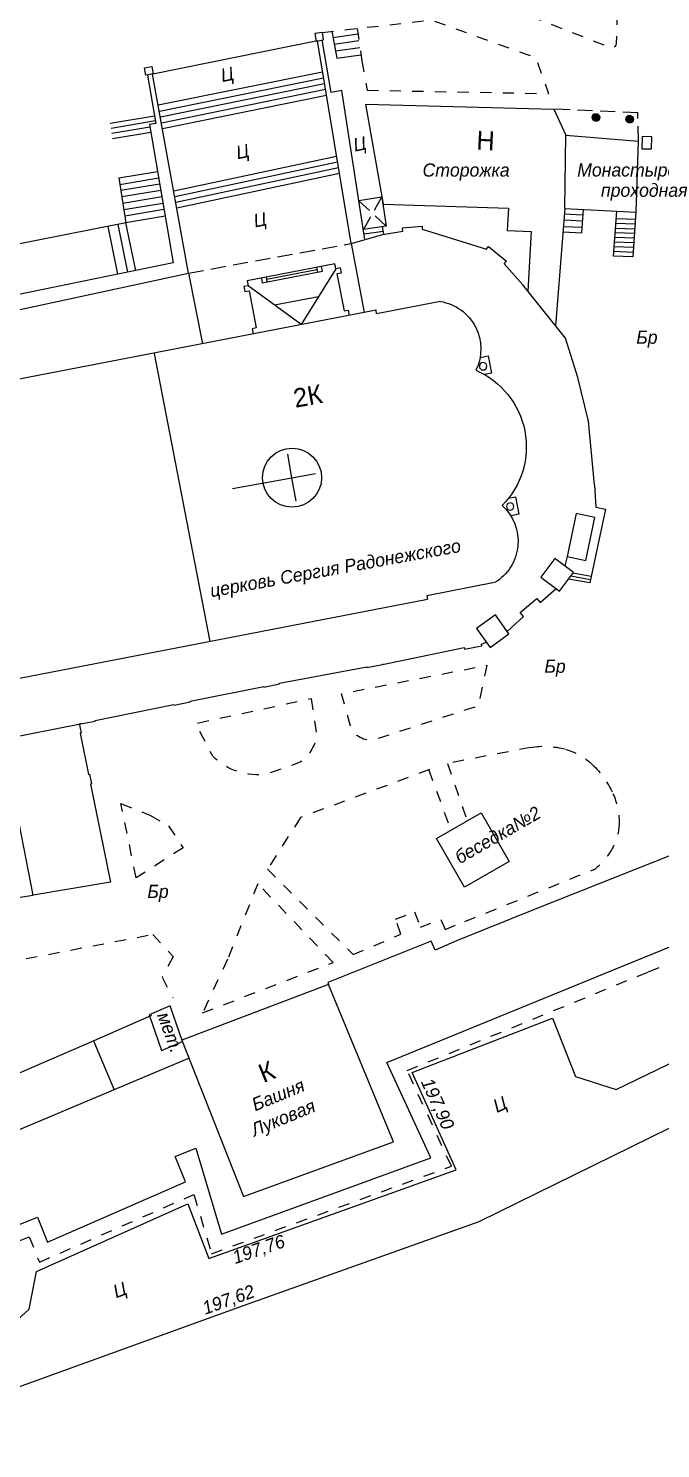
# Model space of a CAD drawing. Header units: metres. Extents: x 2227888 to 2228620, y 529759 to 530801.
# Drawn here: x 2228284.3 to 2228326.2, y 530224.7 to 530318.9 of the extents above; entities that cross this region are included whole.
import ezdxf

# ---------------------------------------------------------------- set-up
doc = ezdxf.new("R2010")
doc.units = ezdxf.units.M
doc.header["$LTSCALE"] = 0.5
for name, pattern in [('189_3', [3, 1.5, -1.5]), ('22', [3, 2, -1]), ('24', [3, 1.5, -1.5]), ('CONTI', [0]), ('L2X1', [3, 2, -1])]:
    doc.linetypes.add(name, pattern=pattern)
doc.layers.add('ИИ_ЗДАНИЯ_СООРУЖЕНИЯ_025', color=7, linetype='Continuous', lineweight=25)
doc.layers.add('ИИ_Ограды_025', color=7, linetype='Continuous', lineweight=25)
for name, color, linetype in [('КУЛЬТ_РИТУАЛ', 252, 'CONTI'), ('ОГРАЖДЕНИЯ', 252, 'CONTI'), ('СКЛАДСКИЕ', 252, 'CONTI'), ('ТРОТУАРЫ', 252, 'CONTI')]:
    doc.layers.add(name, color=color, linetype=linetype)
doc.layers.get('0').off()
doc.styles.add('БМ431', font='', dxfattribs={"height": 0.875})
doc.styles.add('древний курсив', font='', dxfattribs={"height": 0.875})
doc.styles.add('рубленый', font='', dxfattribs={"height": 1})
doc.styles.get('БМ431').set_extended_font_data('Bm431', italic=True)
doc.styles.get('древний курсив').set_extended_font_data('D431', italic=True)
doc.styles.get('рубленый').set_extended_font_data('P131')
doc.linetypes.add('280', pattern='A,2,[9,GUGK.shx,S=0.25,R=0,X=0,Y=0.5],2,0', length=4)
doc.linetypes.add('397', pattern='A,0,-1.25,[8,GUGK.shx,S=0.06,R=0,X=0.5,Y=0],-2.5,[2,GUGK.shx,S=0.4,R=0,X=0,Y=0],-1.25', length=5)
doc.linetypes.add('474_2', pattern='A,2,[8,GUGK.shx,S=0.1,R=0,X=0,Y=0],2', length=4)
doc.linetypes.add('84a_2', pattern='A,0.001,[5,GUGK.shx,S=0.9,R=225,X=0,Y=0],0.5,[5,GUGK.shx,S=0.4,R=225,X=0,Y=0],0.5', length=1.001)

# ---------------------------------------------------------------- blocks, each defined once
blk = doc.blocks.new('g107_1a')
at = {"linetype": 'Continuous'}
for p, q in [((-0.25, 0.014), (-0.014, 0.25)), ((-0.25, 0.012), (-0.012, 0.25)), ((-0.25, 0.01), (-0.01, 0.25)), ((-0.25, 0.009), (-0.009, 0.25)), ((-0.25, 0.007), (-0.007, 0.25)), ((-0.25, 0.005), (-0.005, 0.25)), ((-0.25, 0.003), (-0.003, 0.25)), ((-0.25, 0.001), (-0.001, 0.25)), ((-0.25, 0), (0, 0.25)), ((-0.25, -0.002), (0.002, 0.25)), ((-0.25, -0.004), (0.004, 0.25)), ((-0.25, -0.006), (0.006, 0.25)), ((-0.25, -0.007), (0.007, 0.25)), ((-0.25, -0.009), (0.009, 0.25)), ((-0.25, -0.011), (0.011, 0.25)), ((-0.25, -0.012), (0.012, 0.25)), ((-0.25, -0.014), (0.014, 0.25)), ((-0.249, 0.026), (-0.026, 0.249)), ((-0.249, 0.024), (-0.024, 0.249)), ((-0.249, 0.022), (-0.022, 0.249)), ((-0.249, 0.02), (-0.02, 0.249)), ((-0.249, 0.018), (-0.018, 0.249)), ((-0.249, 0.016), (-0.016, 0.249)), ((-0.249, -0.016), (0.016, 0.249)), ((-0.249, -0.017), (0.017, 0.249)), ((-0.249, -0.019), (0.019, 0.249)), ((-0.249, -0.021), (0.021, 0.249)), ((-0.249, -0.022), (0.022, 0.249)), ((-0.249, -0.024), (0.024, 0.249)), ((-0.249, -0.026), (0.026, 0.249)), ((-0.249, -0.027), (0.027, 0.249)), ((-0.248, 0.034), (-0.034, 0.248)), ((-0.248, 0.032), (-0.032, 0.248)), ((-0.248, 0.03), (-0.03, 0.248)), ((-0.248, 0.028), (-0.028, 0.248)), ((-0.248, -0.029), (0.029, 0.248)), ((-0.248, -0.03), (0.03, 0.248)), ((-0.248, -0.032), (0.032, 0.248)), ((-0.248, -0.034), (0.034, 0.248)), ((-0.248, -0.035), (0.035, 0.248)), ((-0.247, 0.04), (-0.04, 0.247)), ((-0.247, 0.038), (-0.038, 0.247)), ((-0.247, 0.036), (-0.036, 0.247)), ((-0.247, -0.037), (0.037, 0.247)), ((-0.247, -0.038), (0.038, 0.247)), ((-0.247, -0.04), (0.04, 0.247)), ((-0.247, -0.041), (0.041, 0.247)), ((-0.246, 0.046), (-0.046, 0.246)), ((-0.246, 0.044), (-0.044, 0.246)), ((-0.246, 0.042), (-0.042, 0.246)), ((-0.246, -0.043), (0.043, 0.246)), ((-0.246, -0.044), (0.044, 0.246)), ((-0.246, -0.046), (0.046, 0.246)), ((-0.246, -0.047), (0.047, 0.246)), ((-0.245, 0.051), (-0.051, 0.245)), ((-0.245, 0.049), (-0.049, 0.245)), ((-0.245, -0.049), (0.049, 0.245)), ((-0.245, -0.05), (0.05, 0.245)), ((-0.245, -0.052), (0.052, 0.245)), ((-0.244, 0.055), (-0.055, 0.244)), ((-0.244, 0.053), (-0.053, 0.244)), ((-0.244, -0.053), (0.053, 0.244)), ((-0.244, -0.054), (0.054, 0.244)), ((-0.244, -0.056), (0.056, 0.244)), ((-0.243, 0.06), (-0.06, 0.243)), ((-0.243, 0.058), (-0.058, 0.243)), ((-0.243, -0.057), (0.057, 0.243)), ((-0.243, -0.059), (0.059, 0.243)), ((-0.243, -0.06), (0.06, 0.243)), ((-0.242, 0.062), (-0.062, 0.242)), ((-0.242, -0.062), (0.062, 0.242)), ((-0.242, -0.063), (0.063, 0.242)), ((-0.242, -0.064), (0.064, 0.242)), ((-0.241, 0.067), (-0.067, 0.241)), ((-0.241, 0.065), (-0.065, 0.241)), ((-0.241, -0.066), (0.066, 0.241)), ((-0.241, -0.067), (0.067, 0.241)), ((-0.24, 0.07), (-0.07, 0.24)), ((-0.24, -0.069), (0.069, 0.24)), ((-0.24, -0.07), (0.07, 0.24)), ((-0.24, -0.071), (0.071, 0.24)), ((-0.239, 0.075), (-0.075, 0.239)), ((-0.239, 0.072), (-0.072, 0.239)), ((-0.239, -0.073), (0.073, 0.239)), ((-0.239, -0.074), (0.074, 0.239)), ((-0.238, 0.077), (-0.077, 0.238)), ((-0.238, -0.075), (0.075, 0.238)), ((-0.238, -0.077), (0.077, 0.238)), ((-0.237, 0.08), (-0.08, 0.237)), ((-0.237, -0.078), (0.078, 0.237)), ((-0.237, -0.079), (0.079, 0.237)), ((-0.237, -0.081), (0.081, 0.237)), ((-0.236, 0.083), (-0.083, 0.236)), ((-0.236, -0.082), (0.082, 0.236)), ((-0.236, -0.083), (0.083, 0.236)), ((-0.235, 0.085), (-0.085, 0.235)), ((-0.235, -0.085), (0.085, 0.235)), ((-0.235, -0.086), (0.086, 0.235)), ((-0.234, 0.088), (-0.088, 0.234)), ((-0.234, -0.087), (0.087, 0.234)), ((-0.234, -0.089), (0.089, 0.234)), ((-0.233, 0.091), (-0.091, 0.233)), ((-0.233, -0.09), (0.09, 0.233)), ((-0.233, -0.091), (0.091, 0.233)), ((-0.232, 0.094), (-0.094, 0.232)), ((-0.232, -0.092), (0.092, 0.232)), ((-0.232, -0.094), (0.094, 0.232)), ((-0.231, -0.095), (0.095, 0.231)), ((-0.231, -0.096), (0.096, 0.231)), ((-0.23, 0.097), (-0.097, 0.23)), ((-0.23, -0.097), (0.097, 0.23)), ((-0.23, -0.099), (0.099, 0.23)), ((-0.229, 0.1), (-0.1, 0.229)), ((-0.229, -0.1), (0.1, 0.229)), ((-0.229, -0.101), (0.101, 0.229)), ((-0.228, 0.103), (-0.103, 0.228)), ((-0.228, -0.102), (0.102, 0.228)), ((-0.228, -0.103), (0.103, 0.228)), ((-0.227, -0.105), (0.105, 0.227)), ((-0.226, 0.106), (-0.106, 0.226)), ((-0.226, -0.106), (0.106, 0.226)), ((-0.226, -0.107), (0.107, 0.226)), ((-0.225, 0.11), (-0.11, 0.225)), ((-0.225, -0.108), (0.108, 0.225)), ((-0.225, -0.11), (0.11, 0.225)), ((-0.224, -0.111), (0.111, 0.224)), ((-0.224, -0.112), (0.112, 0.224)), ((-0.223, 0.113), (-0.113, 0.223)), ((-0.223, -0.113), (0.113, 0.223)), ((-0.222, -0.114), (0.114, 0.222)), ((-0.222, -0.115), (0.115, 0.222)), ((-0.221, 0.117), (-0.117, 0.221)), ((-0.221, -0.117), (0.117, 0.221)), ((-0.221, -0.118), (0.118, 0.221)), ((-0.22, -0.119), (0.119, 0.22)), ((-0.219, 0.121), (-0.121, 0.219)), ((-0.219, -0.12), (0.12, 0.219)), ((-0.219, -0.121), (0.121, 0.219)), ((-0.218, -0.122), (0.122, 0.218)), ((-0.217, -0.123), (0.123, 0.217)), ((-0.217, -0.125), (0.125, 0.217)), ((-0.216, 0.125), (-0.125, 0.216)), ((-0.216, -0.126), (0.126, 0.216)), ((-0.215, -0.127), (0.127, 0.215)), ((-0.215, -0.128), (0.128, 0.215)), ((-0.214, 0.129), (-0.129, 0.214)), ((-0.214, -0.129), (0.129, 0.214)), ((-0.213, -0.13), (0.13, 0.213)), ((-0.213, -0.131), (0.131, 0.213)), ((-0.212, -0.132), (0.132, 0.212)), ((-0.211, 0.134), (-0.134, 0.211)), ((-0.211, -0.133), (0.133, 0.211)), ((-0.211, -0.134), (0.134, 0.211)), ((-0.21, -0.136), (0.136, 0.21)), ((-0.209, -0.137), (0.137, 0.209)), ((-0.209, -0.138), (0.138, 0.209)), ((-0.208, 0.139), (-0.139, 0.208)), ((-0.208, -0.139), (0.139, 0.208)), ((-0.207, -0.14), (0.14, 0.207)), ((-0.207, -0.141), (0.141, 0.207)), ((-0.206, -0.142), (0.142, 0.206)), ((-0.205, -0.143), (0.143, 0.205)), ((-0.204, 0.145), (-0.145, 0.204)), ((-0.204, -0.144), (0.144, 0.204)), ((-0.204, -0.145), (0.145, 0.204)), ((-0.203, -0.146), (0.146, 0.203)), ((-0.202, -0.147), (0.147, 0.202)), ((-0.201, -0.148), (0.148, 0.201)), ((-0.201, -0.149), (0.149, 0.201)), ((-0.2, -0.15), (0.15, 0.2)), ((-0.199, 0.151), (-0.151, 0.199)), ((-0.199, -0.151), (0.151, 0.199)), ((-0.198, -0.152), (0.152, 0.198)), ((-0.198, -0.153), (0.153, 0.198)), ((-0.197, -0.154), (0.154, 0.197)), ((-0.196, -0.155), (0.155, 0.196)), ((-0.195, -0.156), (0.156, 0.195)), ((-0.195, -0.157), (0.157, 0.195)), ((-0.194, -0.158), (0.158, 0.194)), ((-0.193, -0.159), (0.159, 0.193)), ((-0.192, 0.16), (-0.16, 0.192)), ((-0.192, -0.16), (0.16, 0.192)), ((-0.191, -0.161), (0.161, 0.191)), ((-0.191, -0.162), (0.162, 0.191)), ((-0.19, -0.163), (0.163, 0.19)), ((-0.189, -0.164), (0.164, 0.189)), ((-0.188, -0.165), (0.165, 0.188)), ((-0.187, -0.166), (0.166, 0.187)), ((-0.186, -0.167), (0.167, 0.186)), ((-0.186, -0.168), (0.168, 0.186)), ((-0.185, -0.168), (0.168, 0.185)), ((-0.184, -0.169), (0.169, 0.184)), ((-0.183, -0.17), (0.17, 0.183)), ((-0.182, -0.171), (0.171, 0.182)), ((-0.181, -0.172), (0.172, 0.181)), ((-0.18, -0.173), (0.173, 0.18)), ((-0.18, -0.174), (0.174, 0.18)), ((-0.179, -0.175), (0.175, 0.179)), ((-0.178, -0.176), (0.176, 0.178)), ((-0.177, -0.177), (0.177, 0.177)), ((-0.176, -0.177), (0.177, 0.176)), ((-0.175, -0.178), (0.178, 0.175)), ((-0.174, -0.179), (0.179, 0.174)), ((-0.173, -0.18), (0.18, 0.173)), ((-0.172, -0.181), (0.181, 0.172)), ((-0.172, -0.182), (0.182, 0.172)), ((-0.171, -0.183), (0.183, 0.171)), ((-0.17, -0.184), (0.184, 0.17)), ((-0.169, -0.184), (0.184, 0.169)), ((-0.168, -0.185), (0.185, 0.168)), ((-0.167, -0.186), (0.186, 0.167)), ((-0.166, -0.187), (0.187, 0.166)), ((-0.165, -0.188), (0.188, 0.165)), ((-0.164, -0.189), (0.189, 0.164)), ((-0.163, -0.189), (0.189, 0.163)), ((-0.162, -0.19), (0.19, 0.162)), ((-0.161, -0.191), (0.191, 0.161)), ((-0.16, -0.192), (0.192, 0.16)), ((-0.159, -0.193), (0.193, 0.159)), ((-0.158, -0.193), (0.193, 0.158)), ((-0.157, -0.194), (0.194, 0.157)), ((-0.156, -0.195), (0.195, 0.156)), ((-0.155, -0.196), (0.196, 0.155)), ((-0.154, -0.197), (0.197, 0.154)), ((-0.153, -0.197), (0.197, 0.153)), ((-0.152, -0.198), (0.198, 0.152)), ((-0.151, -0.199), (0.199, 0.151)), ((-0.15, -0.2), (0.2, 0.15)), ((-0.149, -0.2), (0.2, 0.149)), ((-0.148, -0.201), (0.201, 0.148)), ((-0.147, -0.202), (0.202, 0.147)), ((-0.146, -0.203), (0.203, 0.146)), ((-0.145, -0.203), (0.203, 0.145)), ((-0.144, -0.204), (0.204, 0.144)), ((-0.143, -0.205), (0.205, 0.143)), ((-0.142, -0.206), (0.206, 0.142)), ((-0.141, -0.206), (0.206, 0.141)), ((-0.14, -0.207), (0.207, 0.14)), ((-0.139, -0.208), (0.208, 0.139)), ((-0.138, -0.208), (0.208, 0.138)), ((-0.137, -0.209), (0.209, 0.137)), ((-0.136, -0.21), (0.21, 0.136)), ((-0.135, -0.211), (0.211, 0.135)), ((-0.134, -0.211), (0.211, 0.134)), ((-0.133, -0.212), (0.212, 0.133)), ((-0.132, -0.213), (0.213, 0.132)), ((-0.13, -0.213), (0.213, 0.13)), ((-0.129, -0.214), (0.214, 0.129)), ((-0.128, -0.215), (0.215, 0.128)), ((-0.127, -0.215), (0.215, 0.127)), ((-0.126, -0.216), (0.216, 0.126)), ((-0.125, -0.217), (0.217, 0.125)), ((-0.124, -0.217), (0.217, 0.124)), ((-0.123, -0.218), (0.218, 0.123)), ((-0.122, -0.218), (0.218, 0.122)), ((-0.12, -0.219), (0.219, 0.12)), ((-0.119, -0.22), (0.22, 0.119)), ((-0.118, -0.22), (0.22, 0.118)), ((-0.117, -0.221), (0.221, 0.117)), ((-0.116, -0.222), (0.222, 0.116)), ((-0.115, -0.222), (0.222, 0.115)), ((-0.113, -0.223), (0.223, 0.113)), ((-0.112, -0.223), (0.223, 0.112)), ((-0.111, -0.224), (0.224, 0.111)), ((-0.11, -0.225), (0.225, 0.11)), ((-0.109, -0.225), (0.225, 0.109)), ((-0.108, -0.226), (0.226, 0.108)), ((-0.106, -0.226), (0.226, 0.106)), ((-0.105, -0.227), (0.227, 0.105)), ((-0.104, -0.227), (0.227, 0.104)), ((-0.103, -0.228), (0.228, 0.103)), ((-0.102, -0.228), (0.228, 0.102)), ((-0.1, -0.229), (0.229, 0.1)), ((-0.099, -0.23), (0.23, 0.099)), ((-0.098, -0.23), (0.23, 0.098)), ((-0.097, -0.231), (0.231, 0.097)), ((-0.095, -0.231), (0.231, 0.095)), ((-0.094, -0.232), (0.232, 0.094)), ((-0.093, -0.232), (0.232, 0.093)), ((-0.092, -0.233), (0.233, 0.092)), ((-0.09, -0.233), (0.233, 0.09)), ((-0.089, -0.234), (0.234, 0.089)), ((-0.088, -0.234), (0.234, 0.088)), ((-0.086, -0.235), (0.235, 0.086)), ((-0.085, -0.235), (0.235, 0.085)), ((-0.084, -0.236), (0.236, 0.084)), ((-0.083, -0.236), (0.236, 0.083)), ((-0.081, -0.236), (0.236, 0.081)), ((-0.08, -0.237), (0.237, 0.08)), ((-0.079, -0.237), (0.237, 0.079)), ((-0.077, -0.238), (0.238, 0.077)), ((-0.076, -0.238), (0.238, 0.076)), ((-0.075, -0.239), (0.239, 0.075)), ((-0.073, -0.239), (0.239, 0.073)), ((-0.072, -0.239), (0.239, 0.072)), ((-0.07, -0.24), (0.24, 0.07)), ((-0.069, -0.24), (0.24, 0.069)), ((-0.068, -0.241), (0.241, 0.068)), ((-0.066, -0.241), (0.241, 0.066)), ((-0.065, -0.241), (0.241, 0.065)), ((-0.064, -0.242), (0.242, 0.064)), ((-0.062, -0.242), (0.242, 0.062)), ((-0.061, -0.243), (0.243, 0.061)), ((-0.059, -0.243), (0.243, 0.059)), ((-0.058, -0.243), (0.243, 0.058)), ((-0.056, -0.244), (0.244, 0.056)), ((-0.055, -0.244), (0.244, 0.055)), ((-0.054, -0.244), (0.244, 0.054)), ((-0.052, -0.245), (0.244, 0.052)), ((-0.051, -0.245), (0.245, 0.051)), ((-0.049, -0.245), (0.245, 0.049)), ((-0.048, -0.245), (0.245, 0.048)), ((-0.046, -0.246), (0.246, 0.046)), ((-0.045, -0.246), (0.246, 0.045)), ((-0.043, -0.246), (0.246, 0.043)), ((-0.042, -0.246), (0.246, 0.042)), ((-0.04, -0.247), (0.247, 0.04)), ((-0.039, -0.247), (0.247, 0.039)), ((-0.037, -0.247), (0.247, 0.037)), ((-0.036, -0.247), (0.247, 0.036)), ((-0.034, -0.248), (0.248, 0.034)), ((-0.033, -0.248), (0.248, 0.033)), ((-0.031, -0.248), (0.248, 0.031)), ((-0.029, -0.248), (0.248, 0.029)), ((-0.028, -0.248), (0.248, 0.028)), ((-0.026, -0.249), (0.249, 0.026)), ((-0.025, -0.249), (0.249, 0.025)), ((-0.023, -0.249), (0.249, 0.023)), ((-0.021, -0.249), (0.249, 0.021)), ((-0.02, -0.249), (0.249, 0.02)), ((-0.018, -0.249), (0.249, 0.018)), ((-0.016, -0.249), (0.249, 0.016)), ((-0.015, -0.25), (0.25, 0.015)), ((-0.013, -0.25), (0.25, 0.013)), ((-0.011, -0.25), (0.25, 0.011)), ((-0.01, -0.25), (0.25, 0.01)), ((-0.008, -0.25), (0.25, 0.008)), ((-0.006, -0.25), (0.25, 0.006)), ((-0.005, -0.25), (0.25, 0.005)), ((-0.003, -0.25), (0.25, 0.003)), ((-0.001, -0.25), (0.25, 0.001)), ((0.001, -0.25), (0.25, -0.001)), ((0.002, -0.25), (0.25, -0.002)), ((0.004, -0.25), (0.25, -0.004)), ((0.006, -0.25), (0.25, -0.006)), ((0.008, -0.25), (0.25, -0.008)), ((0.01, -0.25), (0.25, -0.01)), ((0.012, -0.25), (0.25, -0.012)), ((0.013, -0.25), (0.25, -0.013)), ((0.015, -0.25), (0.25, -0.015)), ((0.017, -0.249), (0.249, -0.017)), ((0.019, -0.249), (0.249, -0.019)), ((0.021, -0.249), (0.249, -0.021)), ((0.023, -0.249), (0.249, -0.023)), ((0.025, -0.249), (0.249, -0.025)), ((0.027, -0.249), (0.249, -0.027)), ((0.029, -0.248), (0.248, -0.029)), ((0.031, -0.248), (0.248, -0.031)), ((0.033, -0.248), (0.248, -0.033)), ((0.035, -0.248), (0.248, -0.035)), ((0.037, -0.247), (0.247, -0.037)), ((0.039, -0.247), (0.247, -0.039)), ((0.041, -0.247), (0.247, -0.041)), ((0.043, -0.246), (0.246, -0.043)), ((0.046, -0.246), (0.246, -0.046)), ((0.048, -0.245), (0.245, -0.048)), ((0.05, -0.245), (0.245, -0.05)), ((0.052, -0.245), (0.244, -0.052)), ((0.054, -0.244), (0.244, -0.054)), ((0.057, -0.243), (0.243, -0.057)), ((0.059, -0.243), (0.243, -0.059)), ((0.061, -0.242), (0.242, -0.061)), ((0.064, -0.242), (0.242, -0.064)), ((0.066, -0.241), (0.241, -0.066)), ((0.069, -0.24), (0.24, -0.069)), ((0.071, -0.24), (0.24, -0.071)), ((0.074, -0.239), (0.239, -0.074)), ((0.076, -0.238), (0.238, -0.076)), ((0.079, -0.237), (0.237, -0.079)), ((0.082, -0.236), (0.236, -0.082)), ((0.084, -0.235), (0.235, -0.084)), ((0.087, -0.234), (0.234, -0.087)), ((0.09, -0.233), (0.233, -0.09)), ((0.093, -0.232), (0.232, -0.093)), ((0.096, -0.231), (0.231, -0.096)), ((0.099, -0.23), (0.23, -0.099)), ((0.102, -0.228), (0.228, -0.102)), ((0.105, -0.227), (0.227, -0.105)), ((0.109, -0.225), (0.225, -0.109)), ((0.112, -0.223), (0.223, -0.112)), ((0.116, -0.222), (0.222, -0.116)), ((0.119, -0.22), (0.22, -0.119)), ((0.123, -0.217), (0.217, -0.123)), ((0.128, -0.215), (0.215, -0.128)), ((0.132, -0.212), (0.212, -0.132)), ((0.137, -0.209), (0.209, -0.137)), ((0.143, -0.205), (0.205, -0.143)), ((0.149, -0.201), (0.201, -0.149)), ((0.156, -0.195), (0.195, -0.156)), ((0.169, -0.184), (0.184, -0.169))]:
    blk.add_line(p, q, dxfattribs=at)
blk.add_circle((0, 0), 0.25, dxfattribs=at)

msp = doc.modelspace()

# ---------------------------------------------------------------- linework, layer by layer
at = {"layer": 'ИИ_ЗДАНИЯ_СООРУЖЕНИЯ_025', "extrusion": (-2.03036e-17, 5.69296e-17, -1)}
msp.add_line((2228325.607, 530310.925), (2228325.629, 530311.734), dxfattribs=at)
at = {"layer": 'ИИ_Ограды_025', "extrusion": (-2.03036e-17, 5.69296e-17, -1)}
for p, q in [((2228324.991, 530311.751), (2228324.969, 530310.943)), ((2228324.969, 530310.943), (2228325.607, 530310.925)), ((2228325.629, 530311.734), (2228324.991, 530311.751))]:
    msp.add_line(p, q, dxfattribs=at)
at = {"layer": 'КУЛЬТ_РИТУАЛ', "extrusion": (-2.03036e-17, 5.69296e-17, -1)}
for p, q in [((2228303.788, 530316.028), (2228292.86, 530313.831)), ((2228303.853, 530315.631), (2228292.956, 530313.412)), ((2228303.917, 530315.248), (2228293.019, 530313.029)), ((2228303.98, 530314.863), (2228293.083, 530312.644)), ((2228304.044, 530314.479), (2228293.147, 530312.26)), ((2228324.597, 530306.722), (2228324.762, 530311.437, 208.68)), ((2228304.716, 530310.419), (2228293.902, 530308.124)), ((2228304.778, 530310.041), (2228293.984, 530307.748)), ((2228304.841, 530309.663), (2228294.046, 530307.371)), ((2228304.903, 530309.289), (2228294.108, 530306.996)), ((2228307.699, 530307.724), (2228306.197, 530307.49)), ((2228319.872, 530306.986), (2228319.235, 530299.2)), ((2228319.845, 530306.62), (2228321.043, 530306.558)), ((2228319.872, 530306.986), (2228323.309, 530306.794)), ((2228321.086, 530306.918), (2228320.969, 530305.361)), ((2228324.579, 530306.238), (2228323.303, 530306.295)), ((2228323.31, 530306.797), (2228324.586, 530306.741)), ((2228324.584, 530306.723), (2228324.37, 530303.766)), ((2228307.998, 530305.808), (2228306.496, 530305.574)), ((2228307.816, 530305.459), (2228306.548, 530305.261)), ((2228307.847, 530305.261), (2228307.768, 530305.772)), ((2228319.757, 530305.422), (2228320.968, 530305.354)), ((2228319.784, 530305.789), (2228320.992, 530305.728)), ((2228319.842, 530306.213), (2228321.018, 530306.153)), ((2228324.488, 530305.311), (2228323.212, 530305.368)), ((2228324.512, 530305.601), (2228323.235, 530305.657)), ((2228324.536, 530305.929), (2228323.259, 530305.986)), ((2228314.794, 530304.458), (2228315.981, 530303.481)), ((2228324.417, 530304.384), (2228323.141, 530304.441)), ((2228324.46, 530304.693), (2228323.184, 530304.749)), ((2228324.464, 530305.002), (2228323.188, 530305.059)), ((2228324.37, 530303.766), (2228323.094, 530303.823)), ((2228324.393, 530304.056), (2228323.117, 530304.112)), ((2228303.404, 530302.916), (2228300.056, 530302.269)), ((2228303.377, 530303.06), (2228303.436, 530302.753)), ((2228304.663, 530303.159), (2228304.632, 530303.153)), ((2228300.029, 530302.412), (2228300.088, 530302.105)), ((2228303.516, 530301.121), (2228300.601, 530300.558)), ((2228321.603, 530282.555), (2228320.397, 530282.774)), ((2228315.206, 530282.151), (2228310.698, 530281.28)), ((2228321.565, 530282.341), (2228320.253, 530282.579)), ((2228307.753, 530276.769), (2228307.762, 530276.723)), ((2228287.713, 530272.816), (2228287.722, 530272.77)), ((2228304.122, 530255.619), (2228304.174, 530255.486))]:
    msp.add_line(p, q, dxfattribs=at)
at = {"layer": 'КУЛЬТ_РИТУАЛ', "linetype": 'L2X1', "extrusion": (-2.03036e-17, 5.69296e-17, -1)}
for p, q in [((2228307.998, 530305.808), (2228306.197, 530307.49)), ((2228307.699, 530307.724), (2228306.496, 530305.574))]:
    msp.add_line(p, q, dxfattribs=at)
at = {"layer": 'КУЛЬТ_РИТУАЛ', "extrusion": (-2.03036e-17, 5.69296e-17, -1), "elevation": 0}
for points in [[(-2228303.269, 530318.577), (-2228303.351, 530318.079), (-2228303.849, 530318.161), (-2228303.767, 530318.659)], [(-2228292.457, 530316.399), (-2228292.539, 530315.901), (-2228292.041, 530315.819), (-2228291.959, 530316.317)], [(-2228320.439, 530282.831), (-2228319.192, 530283.751), (-2228318.273, 530282.504), (-2228319.52, 530281.585)], [(-2228316.157, 530278.752), (-2228315.253, 530280.01), (-2228313.995, 530279.106), (-2228314.899, 530277.848)]]:
    msp.add_lwpolyline(points, close=True, dxfattribs=at)
for points in [[(-2228305.672, 530304.643), (-2228303.446, 530318.094), (-2228292.518, 530315.897)], [(-2228306.599, 530304.909), (-2228305.056, 530314.802), (-2228304.363, 530314.681), (-2228303.76, 530318.158)], [(-2228235.249, 530289.826), (-2228294.894, 530302.693), (-2228292.483, 530315.892)], [(-2228305.672, 530304.643), (-2228307.792, 530305.252), (-2228309.108, 530305.476), (-2228309.088, 530305.688), (-2228310.383, 530305.81), (-2228310.403, 530305.593), (-2228314.658, 530304.278), (-2228314.798, 530304.447)], [(-2228321.839, 530288.643), (-2228321.439, 530292.859), (-2228320.719, 530295.769), (-2228319.906, 530298.361), (-2228317.075, 530301.901), (-2228315.845, 530303.31), (-2228315.983, 530303.478)], [(-2228304.95, 530303.03), (-2228304.666, 530302.975), (-2228302.366, 530299.267), (-2228298.837, 530301.849), (-2228298.565, 530301.796), (-2228298.631, 530301.457), (-2228298.902, 530301.51), (-2228299.378, 530299.051), (-2228299.106, 530298.998), (-2228299.173, 530298.65)], [(-2228304.666, 530302.975), (-2228304.604, 530303.297), (-2228298.775, 530302.17), (-2228298.837, 530301.849)], [(-2228299.725, 530302.353), (-2228299.784, 530302.047), (-2228303.772, 530302.818), (-2228303.713, 530303.124)], [(-2228304.95, 530303.03), (-2228305.015, 530302.691), (-2228304.732, 530302.636), (-2228305.207, 530300.178), (-2228305.491, 530300.233), (-2228305.558, 530299.884)], [(-2228311.6, 530300.806), (-2228307.369, 530299.976), (-2228307.33, 530300.227), (-2228244.699, 530288.119), (-2228244.653, 530288.343), (-2228243.323, 530288.086), (-2228243.568, 530286.818), (-2228243.793, 530286.862), (-2228245.106, 530280.067)], [(-2228314.242, 530297.085), (-2228314.779, 530297.188), (-2228315, 530296.042), (-2228314.539, 530295.952)], [(-2228321.841, 530288.607), (-2228321.928, 530287.151), (-2228322.558, 530287.016), (-2228321.603, 530282.555), (-2228321.526, 530282.127), (-2228320.109, 530282.384)], [(-2228316.124, 530287.75), (-2228316.586, 530287.84), (-2228316.808, 530286.693), (-2228316.271, 530286.589)], [(-2228383.509, 530286.774), (-2228381.023, 530285.803), (-2228363.655, 530278.833), (-2228351.611, 530273.986), (-2228331.419, 530265.845), (-2228324.872, 530263.257), (-2228317.902, 530260.475), (-2228312.662, 530258.389), (-2228311.257, 530257.771), (-2228311.002, 530258.352), (-2228306.466, 530256.536), (-2228305.349, 530256.102), (-2228304.122, 530255.619)], [(-2228320.012, 530283.875), (-2228321.248, 530283.61), (-2228321.858, 530286.462), (-2228320.622, 530286.727), (-2228320.012, 530283.875), (-2228319.865, 530283.255)], [(-2228316.042, 530278.913), (-2228317.114, 530279.905), (-2228316.895, 530280.172), (-2228318.013, 530281.089), (-2228318.232, 530280.822), (-2228319.283, 530281.759)], [(-2228277.565, 530264.019), (-2228277.607, 530263.813), (-2228278.92, 530264.014), (-2228276.781, 530274.477), (-2228310.744, 530281.042)], [(-2228294.995, 530274.279), (-2228299.874, 530275.259), (-2228299.883, 530275.213), (-2228300.926, 530275.423), (-2228300.917, 530275.468), (-2228306.711, 530276.56), (-2228306.72, 530276.514), (-2228307.762, 530276.723), (-2228313.176, 530277.843), (-2228313.199, 530277.729), (-2228314.348, 530277.957), (-2228314.325, 530278.071), (-2228314.651, 530278.193)], [(-2228246.519, 530255.8), (-2228258.798, 530257.787), (-2228269.149, 530259.152), (-2228273.838, 530259.766), (-2228284.562, 530261.405), (-2228282.56, 530271.762), (-2228287.722, 530272.77), (-2228288.694, 530272.965), (-2228288.685, 530273.011), (-2228293.914, 530274.062), (-2228293.923, 530274.016), (-2228295.004, 530274.233), (-2228294.995, 530274.279)], [(-2228287.626, 530272.798), (-2228287.753, 530272.179), (-2228287.682, 530272.164), (-2228288.243, 530269.42), (-2228288.306, 530269.433), (-2228288.438, 530268.787), (-2228288.375, 530268.774), (-2228289.705, 530262.272), (-2228284.562, 530261.405)], [(-2228294.918, 530250.595), (-2228253.228, 530233.034), (-2228238.302, 530226.963)]]:
    msp.add_lwpolyline(points, dxfattribs=at)
at = {"layer": 'КУЛЬТ_РИТУАЛ', "flags": 128}
for points, elevation in [([(2228292.168, 530315.828), (2228292.717, 530312.621), (2228292.293, 530312.551), (2228293.863, 530303.37), (2228286.101, 530301.787), (2228280.785, 530300.702), (2228275.599, 530299.605), (2228258.912, 530295.807), (2228237.43, 530290.952)], 0), ([(2228319.872, 530306.986), (2228319.936, 530311.844)], 0), ([(2228307.719, 530307.728), (2228307.998, 530305.808)], 0), ([(2228323.094, 530303.823), (2228323.309, 530306.794)], 0), ([(2228292.608, 530297.352), (2228292.608, 530297.352), (2228296.301, 530278.25)], 0), ([(2228288.588, 530251.737), (2228289.951, 530248.503)], 203.193)]:
    msp.add_lwpolyline(points, dxfattribs=dict(at, elevation=elevation))
at = {"layer": 'КУЛЬТ_РИТУАЛ', "lineweight": 25, "elevation": 208.833}
for points in [[(2228306.635, 530313.892), (2228319.142, 530313.564)], [(2228306.635, 530313.892), (2228307.809, 530307.258)], [(2228319.142, 530313.564), (2228319.936, 530311.844), (2228324.762, 530311.437)]]:
    msp.add_lwpolyline(points, dxfattribs=at)
at = {"layer": 'КУЛЬТ_РИТУАЛ', "linetype": '22', "lineweight": 25, "elevation": 208.833}
msp.add_lwpolyline([(2228324.762, 530311.437), (2228324.704, 530313.315), (2228319.142, 530313.564)], dxfattribs=at)
at = {"layer": 'КУЛЬТ_РИТУАЛ', "linetype": '22', "elevation": 0, "flags": 128}
msp.add_lwpolyline([(2228294.894, 530302.693), (2228305.672, 530304.643)], dxfattribs=at)
at = {"layer": 'КУЛЬТ_РИТУАЛ', "linetype": 'Continuous', "extrusion": (-2.8967e-17, 5.30484e-17, -1)}
for points in [[(-2228297.797, 530288.401), (-2228301.751, 530289.111), (-2228301.47, 530290.675)], [(-2228302.032, 530287.546), (-2228301.751, 530289.111), (-2228303.315, 530289.391)]]:
    msp.add_lwpolyline(points, dxfattribs=at)
at = {"layer": 'КУЛЬТ_РИТУАЛ', "linetype": '189_3', "elevation": 0, "flags": 128}
msp.add_lwpolyline([(2228310.698, 530281.28), (2228310.744, 530281.042)], dxfattribs=at)
at = {"layer": 'КУЛЬТ_РИТУАЛ', "extrusion": (1.22465e-16, -2.71926e-32, -1), "elevation": 0}
msp.add_lwpolyline([(-2228233.798, 530219.556), (-2228262.472, 530231.003), (-2228271.746, 530234.783), (-2228279.088, 530237.73), (-2228284.862, 530240.047), (-2228285.528, 530238.389), (-2228294.685, 530242.39), (-2228293.989, 530244.06), (-2228295.367, 530244.631), (-2228297.068, 530238.921), (-2228310.969, 530243.991), (-2228308.058, 530250.303), (-2228325.047, 530257.254), (-2228336.516, 530261.909)], dxfattribs=at)
at = {"layer": 'КУЛЬТ_РИТУАЛ', "linetype": '24', "extrusion": (1.22465e-16, -2.71926e-32, -1), "elevation": 0}
msp.add_lwpolyline([(-2228234.181, 530218.632), (-2228262.846, 530230.076), (-2228272.121, 530233.856), (-2228279.46, 530236.802), (-2228284.307, 530238.747), (-2228284.984, 530237.06), (-2228295.243, 530241.543), (-2228296.413, 530237.617), (-2228312.332, 530243.424), (-2228309.404, 530249.773), (-2228325.425, 530256.328), (-2228335.96, 530260.605)], dxfattribs=at)
at = {"layer": 'КУЛЬТ_РИТУАЛ', "flags": 128}
for points in [[(2228294.451, 530251.78), (2228298.532, 530241.417), (2228308.483, 530245.047), (2228304.174, 530255.486)], [(2228294.479, 530251.708), (2228293.659, 530254.073), (2228292.277, 530253.461), (2228293.097, 530251.096)]]:
    msp.add_lwpolyline(points, close=True, dxfattribs=at)
at = {"layer": 'КУЛЬТ_РИТУАЛ', "linetype": '280', "flags": 128}
msp.add_lwpolyline([(2228292.428, 530253.429), (2228288.597, 530251.737), (2228276.004, 530246.313), (2228268.248, 530243.02), (2228259.881, 530239.422), (2228247.99, 530234.351)], dxfattribs=at)
at = {"layer": 'КУЛЬТ_РИТУАЛ', "lineweight": 25}
msp.add_polyline3d([(2228307.809, 530307.258, 0), (2228316.116, 530306.993, 0), (2228316.026, 530305.506, 0), (2228317.621, 530305.459, 0), (2228317.408, 530301.485, 0)], dxfattribs=at)
at = {"layer": 'КУЛЬТ_РИТУАЛ', "extrusion": (-2.03036e-17, 5.69296e-17, -1)}
for centre in [(-2228314.437, 530296.507), (-2228316.237, 530287.198)]:
    msp.add_circle(centre, 0.246, dxfattribs=at)
at = {"layer": 'КУЛЬТ_РИТУАЛ', "linetype": 'Continuous'}
msp.add_circle((2228301.76, 530289.112), 1.959, dxfattribs=at)
at = {"layer": 'КУЛЬТ_РИТУАЛ', "extrusion": (-2.03036e-17, 5.69296e-17, -1)}
for centre, radius, start, end in [((-2228311.103, 530297.655), 3.19, 98.95642, 206.32175), ((-2228311.788, 530291.166), 5.52, 113.19336, 224.92353), ((-2228313.571, 530284.89), 3.19, 131.79514, 239.16047)]:
    msp.add_arc(centre, radius, start, end, dxfattribs=at)
at = {"layer": 'ОГРАЖДЕНИЯ', "linetype": '280', "elevation": 0, "flags": 128}
msp.add_lwpolyline([(2228290.261, 530309.001), (2228290.732, 530306.024), (2228257.82, 530299.515), (2228256.448, 530306.181), (2228247.845, 530304.312)], dxfattribs=at)
at = {"layer": 'ОГРАЖДЕНИЯ', "linetype": '474_2', "elevation": 0, "flags": 128}
for points in [[(2228305.672, 530304.643), (2228306.554, 530300.077)], [(2228294.894, 530302.693), (2228295.802, 530297.998)]]:
    msp.add_lwpolyline(points, dxfattribs=at)
at = {"layer": 'СКЛАДСКИЕ', "extrusion": (-2.83198e-17, 5.33967e-17, -1), "elevation": 0.153}
msp.add_lwpolyline([(-2228313.207, 530261.942), (-2228311.343, 530265.178), (-2228314.3, 530266.882), (-2228316.164, 530263.645)], close=True, dxfattribs=at)
at = {"layer": 'ТРОТУАРЫ', "linetype": '189_3', "elevation": 0, "flags": 128}
msp.add_lwpolyline([(2228318.141, 530337.416), (2228314.664, 530333.088), (2228307.308, 530324.084), (2228307.263, 530323.967), (2228307.278, 530323.863), (2228307.367, 530323.765), (2228307.487, 530323.697), (2228322.785, 530317.701), (2228323.087, 530317.682), (2228323.202, 530317.727), (2228323.272, 530317.809), (2228323.297, 530317.954), (2228323.682, 530329.296), (2228324.25, 530336.23), (2228324.25, 530336.23, 0.372703), (2228323.049, 530337.954), (2228323.049, 530337.954), (2228323.049, 530337.954), (2228318.873, 530337.678), (2228318.67, 530337.7), (2228318.447, 530337.678), (2228318.293, 530337.581)], format="xyb", close=True, dxfattribs=at)
for points in [[(2228303.767, 530318.659), (2228311.013, 530319.482), (2228317.927, 530316.992), (2228318.775, 530314.6)], [(2228306.082, 530318.922), (2228306.391, 530316.773)], [(2228306.391, 530316.773), (2228306.739, 530314.824)], [(2228306.739, 530314.824), (2228318.775, 530314.6)]]:
    msp.add_lwpolyline(points, dxfattribs=at)
at = {"layer": 'ТРОТУАРЫ', "lineweight": 25, "elevation": 0}
for points in [[(2228304.408, 530318.732), (2228304.724, 530316.944), (2228304.724, 530316.944)], [(2228304.479, 530318.328), (2228306.133, 530318.564)], [(2228304.559, 530317.878), (2228306.198, 530318.112)], [(2228304.637, 530317.435), (2228306.262, 530317.669)], [(2228304.724, 530316.944), (2228306.333, 530317.176)]]:
    msp.add_lwpolyline(points, dxfattribs=at)
at = {"layer": 'ТРОТУАРЫ', "elevation": 0}
for points in [[(2228289.687, 530312.631), (2228292.629, 530313.134)], [(2228289.739, 530312.302), (2228292.685, 530312.805)], [(2228289.791, 530311.972), (2228292.318, 530312.404)], [(2228289.848, 530311.614), (2228292.381, 530312.039)], [(2228290.261, 530309.001), (2228292.825, 530309.439)], [(2228290.331, 530308.562), (2228292.9, 530309.002)], [(2228290.391, 530308.182), (2228292.965, 530308.622)], [(2228290.457, 530307.761), (2228293.037, 530308.202)], [(2228290.525, 530307.336), (2228293.109, 530307.777)], [(2228290.594, 530306.898), (2228293.184, 530307.34)], [(2228290.659, 530306.487), (2228293.254, 530306.931)], [(2228290.731, 530306.036), (2228293.331, 530306.48)], [(2228290.203, 530302.624), (2228289.553, 530305.782)], [(2228290.19, 530305.913), (2228290.834, 530302.752)], [(2228291.383, 530302.864), (2228290.732, 530306.024)]]:
    msp.add_lwpolyline(points, dxfattribs=at)
at = {"layer": 'ТРОТУАРЫ', "flags": 128}
for points in [[(2228314.177, 530239.753), (2228352.017, 530258.33), (2228368.002, 530266.272), (2228373.006, 530265.336), (2228375.428, 530263.613), (2228383.655, 530256.134), (2228391.462, 530264.914), (2228384.394, 530271.2), (2228384.228, 530278.522)], [(2228312.654, 530243.176), (2228309.73, 530249.645), (2228319.041, 530253.255), (2228320.574, 530249.367), (2228323.271, 530248.512), (2228349.878, 530261.384), (2228366.425, 530269.61), (2228372.276, 530273.723)], [(2228226.337, 530211.608), (2228228.495, 530211.18), (2228242.785, 530217.258), (2228254.248, 530222.144), (2228282.521, 530232.302), (2228284.309, 530233.932), (2228284.796, 530236.448), (2228294.849, 530240.924), (2228296.24, 530237.31), (2228312.654, 530243.176)], [(2228236.141, 530210.429), (2228245.249, 530214.267), (2228255.729, 530218.694), (2228298.218, 530234.062), (2228314.177, 530239.753)]]:
    msp.add_lwpolyline(points, dxfattribs=at)
at = {"layer": 'ТРОТУАРЫ', "linetype": '189_3', "flags": 128}
for points in [[(2228314.687, 530276.669), (2228314.102, 530273.962), (2228307.387, 530271.773, -0.388335), (2228305.668, 530272.53), (2228305.049, 530274.775), (2228314.687, 530276.669)], [(2228303.021, 530274.458), (2228303.404, 530271.967, -0.189346), (2228302.292, 530270.229), (2228300.103, 530269.456, -0.242155), (2228296.499, 530270.625), (2228295.346, 530272.801), (2228303.021, 530274.458)]]:
    msp.add_lwpolyline(points, format="xyb", dxfattribs=at)
at = {"layer": 'ТРОТУАРЫ', "linetype": '189_3', "extrusion": (-2.03036e-17, 5.69296e-17, -1), "elevation": 0}
msp.add_lwpolyline([(-2228310.872, 530269.743), (-2228302.315, 530266.561), (-2228300.126, 530263.141), (-2228300.126, 530263.141), (-2228305.803, 530257.467), (-2228308.972, 530258.813), (-2228308.632, 530259.817), (-2228309.882, 530260.307), (-2228310.274, 530259.297), (-2228311.634, 530259.799), (-2228311.914, 530259.139), (-2228313.236, 530259.661), (-2228321.9, 530263.159, -0.09931), (-2228323.068, 530264.616, -0.115506), (-2228323.463, 530266.177, -0.111553), (-2228323.05, 530268.167, -0.096098), (-2228321.688, 530270.083, -0.123442), (-2228319.899, 530271.096, -0.109259), (-2228317.587, 530271.216), (-2228312.071, 530270.149), (-2228312.071, 530270.149), (-2228313.389, 530266.357)], format="xyb", dxfattribs=at)
at = {"layer": 'ТРОТУАРЫ', "linetype": '189_3', "elevation": 0}
msp.add_lwpolyline([(2228310.829, 530269.727), (2228312.297, 530265.728)], dxfattribs=at)
msp.add_lwpolyline([(2228291.41, 530262.56), (2228290.399, 530267.486), (2228292.323, 530266.718), (2228293.555, 530266.017), (2228294.521, 530264.559)], close=True, dxfattribs=at)
at = {"layer": 'ТРОТУАРЫ', "linetype": '189_3', "extrusion": (-2.03036e-17, 5.69296e-17, -1), "elevation": 0}
msp.add_lwpolyline([(-2228297.474, 530257.161), (-2228295.813, 530253.596), (-2228304.481, 530256.945), (-2228299.483, 530262.169)], close=True, dxfattribs=at)
at = {"layer": 'ТРОТУАРЫ', "linetype": '189_3', "lineweight": 25, "elevation": 0}
msp.add_lwpolyline([(2228249.328, 530250.492), (2228251.692, 530251.026), (2228251.692, 530251.026), (2228292.512, 530258.804), (2228293.861, 530257.346), (2228293.128, 530255.965), (2228293.838, 530254.599), (2228293.838, 530254.599)], dxfattribs=at)

# ---------------------------------------------------------------- block references
at = {"layer": 'КУЛЬТ_РИТУАЛ', "linetype": '189_3'}
for p in [(2228321.931, 530313.017), (2228324.167, 530312.902)]:
    msp.add_blockref('g107_1a', p, dxfattribs=at)

# ---------------------------------------------------------------- texts
at = {"layer": 'КУЛЬТ_РИТУАЛ', "linetype": '22', "style": 'БМ431'}
for p in [(2228297.128, 530315.36), (2228298.146, 530310.238), (2228305.923, 530310.745), (2228299.304, 530305.711)]:
    msp.add_text('Ц', height=0.875, rotation=11.6822, dxfattribs=at).set_placement(p)
at = {"layer": 'КУЛЬТ_РИТУАЛ'}
for s, height, rotation, style, p in [('Н', 1.25, 357.23158, 'рубленый', (2228313.973, 530310.888)), ('мет.', 0.875, 290.34211, 'БМ431', (2228292.786, 530253.45)), ('К', 1.25, 22.42674, 'рубленый', (2228299.859, 530248.929)), ('Башня', 0.875, 22.42674, 'БМ431', (2228299.311, 530247.061)), ('Луковая', 0.875, 22.42674, 'БМ431', (2228299.261, 530245.384))]:
    msp.add_text(s, height=height, rotation=rotation, dxfattribs=dict(at, style=style)).set_placement(p)
at = {"layer": 'КУЛЬТ_РИТУАЛ', "style": 'БМ431'}
for s, p in [('Монастырская', (2228320.686, 530309.098)), ('проходная', (2228322.262, 530307.753))]:
    msp.add_text(s, height=0.875, dxfattribs=at).set_placement(p)
at = {"layer": 'КУЛЬТ_РИТУАЛ', "linetype": '189_3'}
for s, height, rotation, style, p in [('2К', 1.25, 10.35876, 'рубленый', (2228301.977, 530293.747)), ('церковь Сергия Радонежского', 0.875, 10.31304, 'БМ431', (2228296.398, 530281.172))]:
    msp.add_text(s, height=height, rotation=rotation, dxfattribs=dict(at, style=style)).set_placement(p)
at = {"layer": 'СКЛАДСКИЕ', "linetype": '397', "style": 'БМ431'}
msp.add_text('Сторожка', height=0.875, dxfattribs=at).set_placement((2228310.418, 530309.09))
at = {"layer": 'СКЛАДСКИЕ', "linetype": '189_3', "style": 'БМ431'}
msp.add_text('беседка№2', height=0.875, rotation=29.9414, dxfattribs=at).set_placement((2228312.888, 530263.452))
at = {"layer": 'ТРОТУАРЫ', "linetype": '84a_2', "style": 'БМ431'}
for p in [(2228324.607, 530297.997), (2228318.508, 530276.164), (2228292.154, 530261.222)]:
    msp.add_text('Бр', height=0.875, dxfattribs=at).set_placement(p)
at = {"layer": 'ТРОТУАРЫ', "linetype": '24', "style": 'древний курсив'}
for s, rotation, p in [('197,90', 294.44847, (2228310.293, 530249.02)), ('197,76', 18.85099, (2228297.987, 530236.929)), ('197,62', 19.61332, (2228295.993, 530233.564))]:
    msp.add_text(s, height=0.875, rotation=rotation, dxfattribs=at).set_placement(p)
at = {"layer": 'ТРОТУАРЫ', "linetype": '84a_2', "style": 'БМ431'}
for rotation, p in [(24.55006, (2228315.355, 530246.953)), (20.59433, (2228290.083, 530234.656))]:
    msp.add_text('Ц', height=0.875, rotation=rotation, dxfattribs=at).set_placement(p)

doc.saveas('drawing.dxf')
